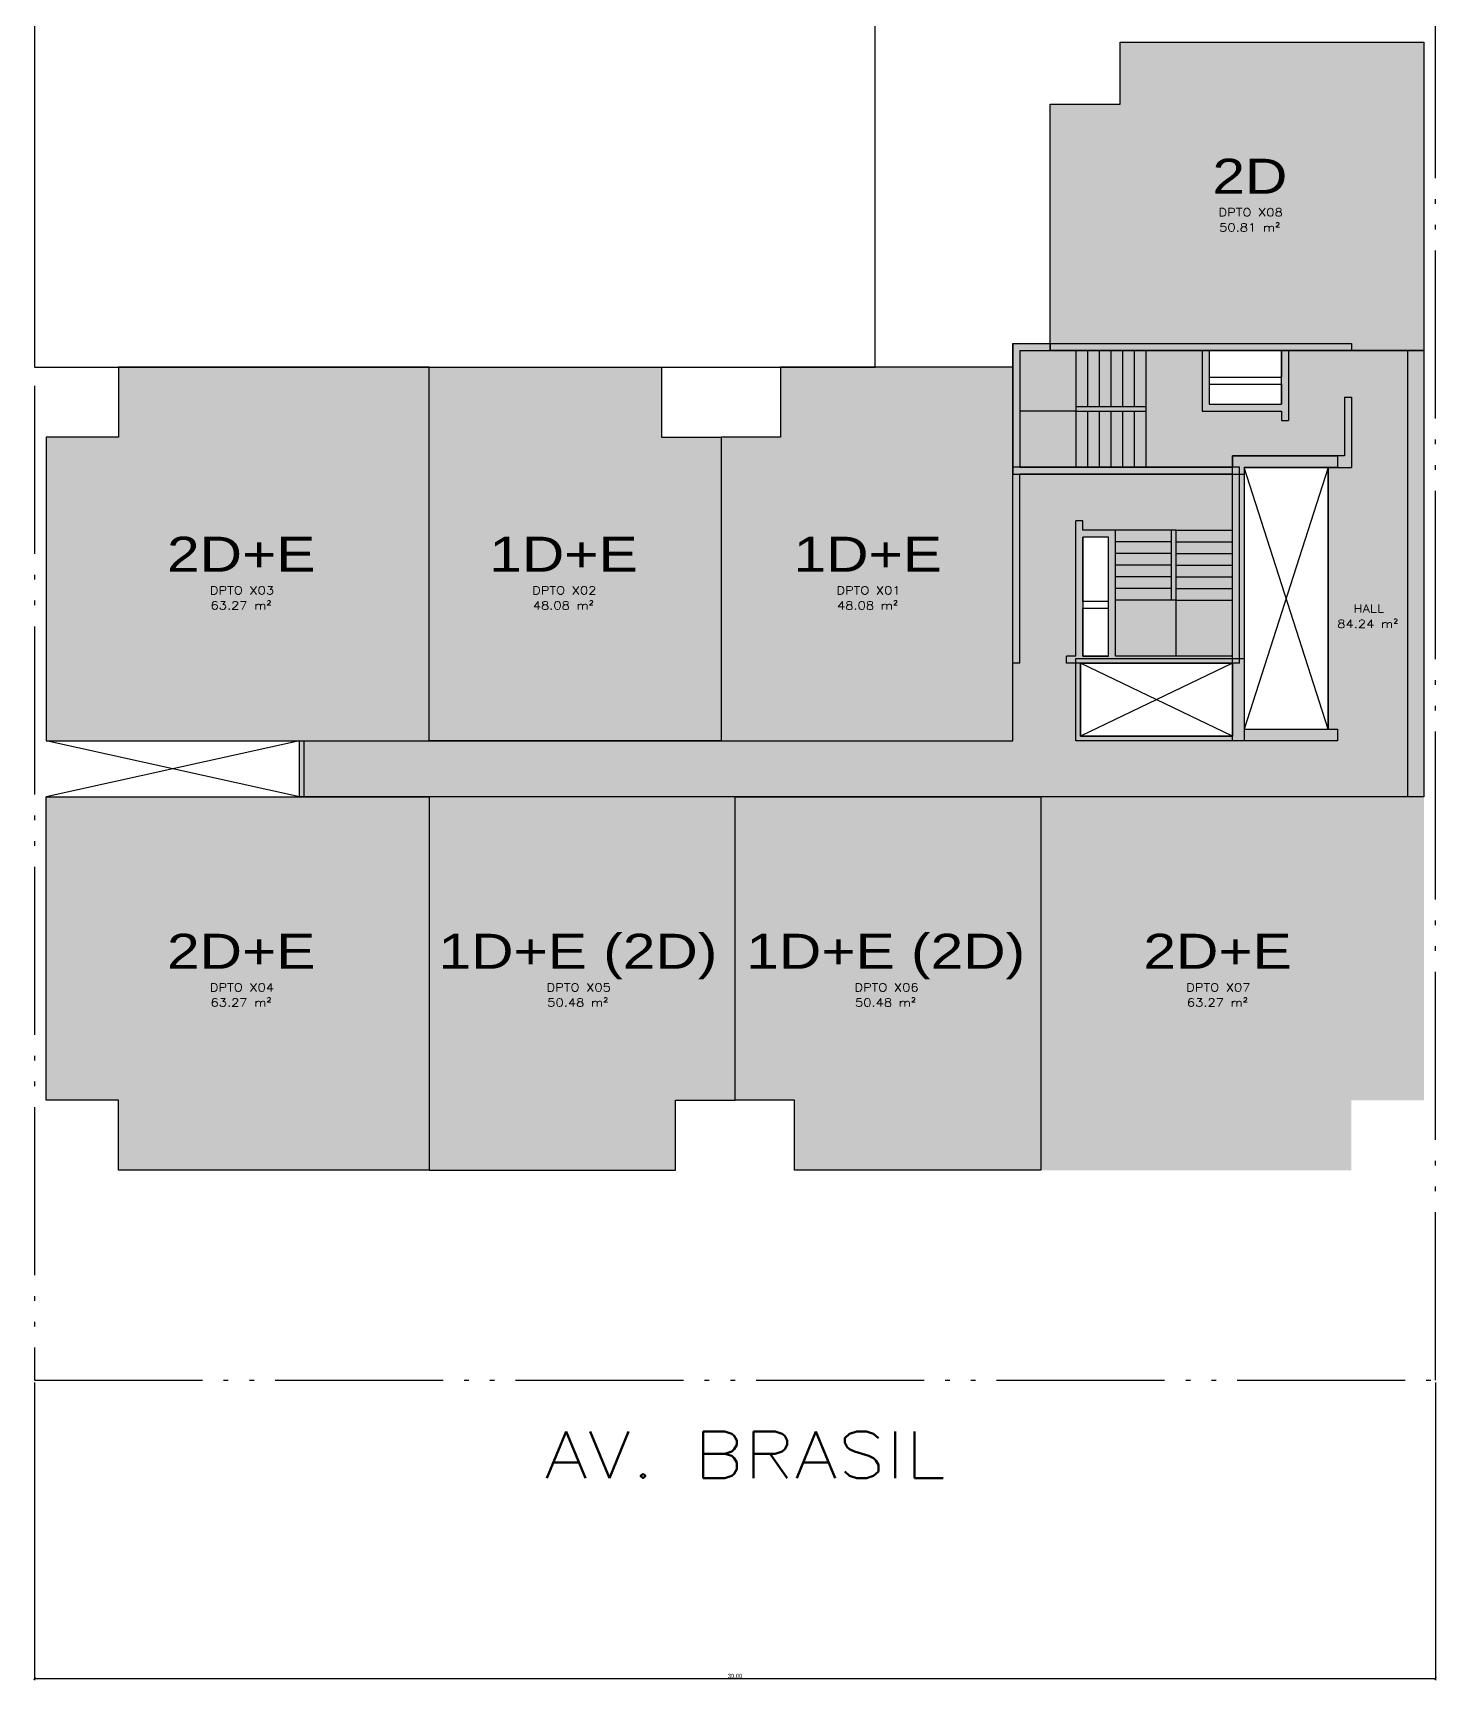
# Model space of a CAD drawing. Header units: metres. Extents: x 279728 to 280328, y 8661744 to 8661821.
# Drawn here: x 280297.57 to 280327.64, y 8661744.32 to 8661779.6 of the extents above; entities that cross this region are included whole.
import ezdxf
from ezdxf.enums import TextEntityAlignment as Align

# ---------------------------------------------------------------- set-up
doc = ezdxf.new("R2010")
doc.units = ezdxf.units.M
doc.header["$LTSCALE"] = 0.15
doc.header["$PDMODE"] = 35
doc.header["$PDSIZE"] = 0.015
doc.linetypes.add('ACAD_ISO04W100', pattern=[30, 24, -3, 0, -3])
doc.linetypes.add('ACAD_ISO05W100', pattern=[33, 24, -3, 0, -3, 0, -3])
doc.layers.get('0').update_dxf_attribs({"linetype": 'CONTINUOUS'})
doc.layers.get('DEFPOINTS').update_dxf_attribs({"linetype": 'CONTINUOUS'})
for name, color, linetype in [('LINEA PERIMETRAL LEVANTAMIENTO', 3, 'ACAD_ISO05W100'), ('MA_0.10', 1, 'CONTINUOUS'), ('MA_0.20', 2, 'CONTINUOUS'), ('MA_0.40', 4, 'CONTINUOUS'), ('MA_MUROS', 5, 'CONTINUOUS'), ('MA_TEXTO 1', 3, 'CONTINUOUS')]:
    doc.layers.add(name, color=color, linetype=linetype)
doc.layers.add('MA_AREAS', color=113, linetype='CONTINUOUS', plot=False)
doc.styles.add('arial', font='')
doc.styles.add('ROMANS', font='romans.shx')
doc.styles.add('SAS', font='sanss___.ttf')
doc.styles.get('arial').set_extended_font_data('Gill Sans')
doc.dimstyles.new('PLANTA 75', dxfattribs={"dimtxt": 0.13, "dimasz": 0.06, "dimexe": 0.035, "dimexo": 0.05, "dimgap": 0.0075, "dimtad": 1, "dimrnd": 0.0001, "dimzin": 4, "dimdsep": 46, "dimtxsty": 'arial', "dimblk1": 'ARCHTICK', "dimblk2": 'ARCHTICK', "dimsah": 1, "dimcen": 2.5, "dimclrd": 1, "dimclre": 1, "dimclrt": 2, "dimadec": 0, "dimazin": 0, "dimtfac": 1, "dimtofl": 0, "dimtmove": 2, "dimatfit": 3, "dimfxl": 0.1, "dimtolj": 1, "dimtzin": 1, "dimlwd": -1, "dimlwe": -1, "dimarcsym": 0})

# ---------------------------------------------------------------- blocks, each defined once
blk = doc.blocks.new('A$C601166A1')
at = {"layer": 'MA_0.10', "ltscale": 0.25}
for p, q in [((0.2, 5.85), (0.2, 0.25)), ((0.2, 0.25), (2, 5.85)), ((0.2, 5.85), (2, 0.25))]:
    blk.add_line(p, q, dxfattribs=at)
at = {"layer": 'MA_MUROS', "ltscale": 0.25}
blk.add_lwpolyline([(0, 6.1), (0, 5.85), (2, 5.85), (2, 0.25), (0, 0.25), (0, 0), (2.25, 0), (2.25, 6.1)], close=True, dxfattribs=at)
blk = doc.blocks.new('A$C3ce1773a')
at = {"layer": 'MA_0.10', "ltscale": 0.25}
for p, q in [((4.4, 2.65), (4.4, 1.45)), ((4.65, 2.65), (4.65, 1.45)), ((4.9, 2.65), (4.9, 1.45)), ((5.15, 2.65), (5.15, 1.45)), ((5.4, 2.65), (5.4, 1.45)), ((5.65, 2.65), (5.65, 1.45)), ((5.9, 2.65), (5.9, 1.45)), ((5.9, 1.45), (4.4, 1.45)), ((4.4, 1.45), (4.4, 1.35)), ((5.9, 1.45), (5.9, 1.35)), ((5.9, 1.35), (4.4, 1.35)), ((4.4, 1.35), (4.4, 0.15)), ((4.65, 1.35), (4.65, 0.15)), ((4.9, 1.35), (4.9, 0.15)), ((5.15, 1.35), (5.15, 0.15)), ((5.4, 1.35), (5.4, 0.15)), ((5.65, 1.35), (5.65, 0.15)), ((5.9, 1.35), (7.1, 1.35)), ((5.9, 1.35), (5.9, 0.15))]:
    blk.add_line(p, q, dxfattribs=at)
at = {"layer": 'MA_MUROS', "ltscale": 0.25}
for p, q in [((7.25, 2.8), (0, 2.8)), ((0, 2.8), (0, 2.65)), ((1.35, 2.65), (0, 2.65)), ((1.35, 2.65), (1.35, 1.15)), ((3.05, 2.65), (1.5, 2.65)), ((1.5, 2.65), (1.5, 2.075)), ((3.05, 2.65), (3.05, 2.075)), ((7.1, 2.65), (3.2, 2.65)), ((3.2, 2.65), (3.2, 1.35)), ((7.1, 2.65), (7.1, 0.15)), ((7.25, 2.8), (7.25, 0)), ((3.05, 2.075), (1.5, 2.075)), ((1.5, 1.925), (1.5, 1.5)), ((3.05, 1.925), (1.5, 1.925)), ((3.05, 1.925), (3.05, 1.5)), ((0.15, 1.65), (0, 1.65)), ((0, 1.65), (0, 0.14)), ((0.15, 1.65), (0.15, 0.39)), ((3.05, 1.5), (1.5, 1.5)), ((1.5, 1.15), (1.35, 1.15)), ((3.2, 1.35), (1.5, 1.35)), ((1.5, 1.35), (1.5, 1.15)), ((0.15, 0.39), (2.55, 0.39)), ((2.55, 0.39), (2.55, 0.15)), ((2.3, 0.14), (0, 0.14)), ((2.3, 0.14), (2.3, 0)), ((7.1, 0.15), (2.55, 0.15)), ((7.25, 0), (2.3, 0))]:
    blk.add_line(p, q, dxfattribs=at)
blk = doc.blocks.new('A$C3902015f')
at = {"layer": 'MA_0.10', "ltscale": 0.25}
for p, q in [((1.35, 4.51), (1.35, 5.71)), ((1.6, 4.51), (1.6, 5.71)), ((1.85, 4.51), (1.85, 5.71)), ((2.1, 4.51), (2.1, 5.71)), ((2.35, 4.51), (2.35, 5.71)), ((2.6, 4.51), (2.6, 5.71)), ((2.85, 4.51), (2.85, 5.71)), ((1.35, 4.51), (1.35, 4.41)), ((2.85, 4.51), (1.35, 4.51)), ((2.85, 4.41), (1.35, 4.41)), ((1.35, 4.41), (1.35, 3.21)), ((1.6, 4.41), (1.6, 3.21)), ((1.85, 4.41), (1.85, 3.21)), ((2.1, 4.41), (2.1, 3.21)), ((2.35, 4.41), (2.35, 3.21)), ((2.6, 4.41), (2.6, 3.21)), ((2.85, 4.51), (2.85, 4.41)), ((4.05, 4.51), (2.85, 4.51)), ((2.85, 4.41), (2.85, 3.21))]:
    blk.add_line(p, q, dxfattribs=at)
at = {"layer": 'MA_MUROS', "ltscale": 0.25}
for p, q in [((0, 5.86), (0, 1.01)), ((4.2, 5.86), (0, 5.86)), ((0.15, 5.71), (0.15, 1.16)), ((4.05, 5.71), (0.15, 5.71)), ((4.05, 5.71), (4.05, 3.21)), ((4.2, 5.86), (4.2, 2.16)), ((1.35, 3.21), (1.35, 2.51)), ((4.05, 3.21), (1.35, 3.21)), ((1.5, 3.06), (1.5, 2.51)), ((2.875, 3.06), (1.5, 3.06)), ((2.875, 3.06), (2.875, 2.51)), ((4.05, 3.06), (3.025, 3.06)), ((3.025, 3.06), (3.025, 2.51)), ((4.05, 3.06), (4.05, 2.51)), ((1.15, 2.51), (1.15, 2.36)), ((1.35, 2.51), (1.15, 2.51)), ((2.875, 2.51), (1.5, 2.51)), ((4.05, 2.51), (3.025, 2.51)), ((4.05, 2.36), (1.15, 2.36)), ((4.05, 2.36), (4.05, 2.16)), ((4.2, 2.16), (4.05, 2.16)), ((4.2, 1.16), (0.15, 1.16)), ((4.2, 1.16), (4.2, 1.01)), ((4.2, 1.01), (0, 1.01))]:
    blk.add_line(p, q, dxfattribs=at)
blk = doc.blocks.new('_ARCHTICK')
at = {"color": 0, "linetype": 'ByBlock', "const_width": 0.15}
blk.add_lwpolyline([(-0.5, -0.5), (0.5, 0.5)], dxfattribs=at)
blk = doc.blocks.new('*D219')
at = {"layer": 'DEFPOINTS', "color": 0, "ltscale": 0.25}
for p in [(280297.606, 8661750.744), (280327.606, 8661750.744), (280327.606, 8661744.359)]:
    blk.add_point(p, dxfattribs=at)
at = {"layer": 'MA_AREAS', "color": 1, "ltscale": 0.25}
for p, q in [((280297.606, 8661750.694), (280297.606, 8661744.324)), ((280327.606, 8661750.694), (280327.606, 8661744.324)), ((280297.606, 8661744.359), (280327.606, 8661744.359))]:
    blk.add_line(p, q, dxfattribs=at)
at = {"layer": 'MA_AREAS', "color": 1, "ltscale": 0.25, "xscale": 0.06, "yscale": 0.06, "zscale": 0.06, "rotation": 180}
blk.add_blockref('_ARCHTICK', (280297.606, 8661744.359), dxfattribs=at)
at = {"layer": 'MA_AREAS', "color": 1, "ltscale": 0.25, "xscale": 0.06, "yscale": 0.06, "zscale": 0.06}
blk.add_blockref('_ARCHTICK', (280327.606, 8661744.359), dxfattribs=at)
at = {"layer": 'MA_AREAS', "color": 2, "ltscale": 0.25, "insert": (280312.606, 8661744.412), "char_height": 0.09, "attachment_point": 5, "style": 'arial'}
blk.add_mtext('\\A1;30.00', dxfattribs=at)

msp = doc.modelspace()

# ---------------------------------------------------------------- hatches: boundary and pattern name
at = {"ltscale": 0.25, "true_color": 0xfff7e0}
h = msp.add_hatch(color=7, dxfattribs=at)
h.dxf.hatch_style = 1
h.paths.add_polyline_path([(280327.356, 8661779.404), (280327.356, 8661772.804), (280319.356, 8661772.804), (280319.356, 8661778.079), (280320.856, 8661778.079), (280320.856, 8661779.404)])
at = {"ltscale": 0.25, "true_color": 0xe3e3e3}
h = msp.add_hatch(color=254, dxfattribs=at)
h.dxf.hatch_style = 1
h.paths.add_polyline_path([(280320.006, 8661764.544), (280323.256, 8661764.544), (280323.256, 8661766.104), (280320.006, 8661766.104)], flags=16)
h.paths.add_polyline_path([(280323.506, 8661764.694), (280325.306, 8661764.694), (280325.306, 8661770.294), (280323.506, 8661770.294)], flags=16)
h.paths.add_polyline_path([(280320.056, 8661766.254), (280320.606, 8661766.254), (280320.606, 8661768.804), (280320.056, 8661768.804)], flags=16)
h.paths.add_polyline_path([(280303.281, 8661763.244), (280303.281, 8661764.444), (280318.556, 8661764.444), (280318.556, 8661772.954), (280319.356, 8661772.954), (280319.356, 8661772.804), (280322.756, 8661772.804), (280322.756, 8661771.654), (280324.306, 8661771.654), (280324.306, 8661772.804), (280327.356, 8661772.804), (280327.356, 8661763.244)])
at = {"ltscale": 0.25, "true_color": 0xebf2e3}
h = msp.add_hatch(color=7, dxfattribs=at)
h.dxf.hatch_style = 1
h.paths.add_polyline_path([(280297.856, 8661764.444), (280306.056, 8661764.444), (280306.056, 8661772.444), (280299.406, 8661772.444), (280299.406, 8661770.944), (280297.856, 8661770.944)])
at = {"ltscale": 0.25, "true_color": 0xd0dfeb}
h = msp.add_hatch(color=254, dxfattribs=at)
h.dxf.hatch_style = 1
h.paths.add_polyline_path([(280312.306, 8661764.444), (280306.056, 8661764.444), (280306.056, 8661772.444), (280311.031, 8661772.444), (280311.031, 8661770.944), (280312.306, 8661770.944)])
h = msp.add_hatch(color=254, dxfattribs=at)
h.dxf.hatch_style = 1
h.paths.add_polyline_path([(280312.306, 8661764.444), (280318.556, 8661764.444), (280318.556, 8661772.444), (280313.581, 8661772.444), (280313.581, 8661770.944), (280312.306, 8661770.944)])
at = {"ltscale": 0.25, "true_color": 0xebf2e3}
h = msp.add_hatch(color=7, dxfattribs=at)
h.dxf.hatch_style = 1
h.paths.add_polyline_path([(280297.856, 8661763.244), (280306.056, 8661763.244), (280306.056, 8661755.244), (280299.406, 8661755.244), (280299.406, 8661756.744), (280297.856, 8661756.744)])
at = {"ltscale": 0.25, "true_color": 0xfff7e0}
h = msp.add_hatch(color=7, dxfattribs=at)
h.dxf.hatch_style = 1
h.paths.add_polyline_path([(280312.606, 8661763.244), (280306.056, 8661763.244), (280306.056, 8661755.244), (280311.331, 8661755.244), (280311.331, 8661756.744), (280312.606, 8661756.744)])
h = msp.add_hatch(color=7, dxfattribs=at)
h.dxf.hatch_style = 1
h.paths.add_polyline_path([(280312.606, 8661763.244), (280319.156, 8661763.244), (280319.156, 8661755.244), (280313.881, 8661755.244), (280313.881, 8661756.744), (280312.606, 8661756.744)])
at = {"ltscale": 0.25, "true_color": 0xebf2e3}
h = msp.add_hatch(color=7, dxfattribs=at)
h.dxf.hatch_style = 1
h.paths.add_polyline_path([(280327.356, 8661763.244), (280319.156, 8661763.244), (280319.156, 8661755.244), (280325.806, 8661755.244), (280325.806, 8661756.744), (280327.356, 8661756.744)])

# ---------------------------------------------------------------- linework, layer by layer
at = {"layer": 'LINEA PERIMETRAL LEVANTAMIENTO'}
msp.add_lwpolyline([(280327.606, 8661813.244), (280297.606, 8661813.244), (280297.606, 8661750.744), (280327.606, 8661750.744)], close=True, dxfattribs=at)
at = {"layer": 'MA_0.10', "ltscale": 0.25}
for p, q in [((280323.256, 8661764.544), (280320.006, 8661766.104)), ((280323.256, 8661766.104), (280320.006, 8661764.544)), ((280303.281, 8661763.244), (280297.856, 8661764.444)), ((280303.281, 8661764.444), (280297.856, 8661763.244))]:
    msp.add_line(p, q, dxfattribs=at)
msp.add_lwpolyline([(280315.606, 8661786.764), (280297.606, 8661786.764), (280297.606, 8661772.444), (280315.606, 8661772.444)], close=True, dxfattribs=at)
at = {"layer": 'MA_0.20', "ltscale": 0.25}
for p, q in [((280303.281, 8661763.244), (280303.281, 8661764.444)), ((280303.381, 8661763.244), (280303.381, 8661764.444))]:
    msp.add_line(p, q, dxfattribs=at)
at = {"layer": 'MA_AREAS', "ltscale": 0.25}
for points in [[(280303.281, 8661763.244), (280303.281, 8661764.444), (280318.556, 8661764.444), (280318.556, 8661772.954), (280319.356, 8661772.954), (280319.356, 8661772.804), (280322.756, 8661772.804), (280322.756, 8661771.654), (280324.306, 8661771.654), (280324.306, 8661772.804), (280327.356, 8661772.804), (280327.356, 8661763.244)], [(280323.506, 8661764.694), (280325.306, 8661764.694), (280325.306, 8661770.294), (280323.506, 8661770.294)], [(280320.056, 8661766.254), (280320.606, 8661766.254), (280320.606, 8661768.804), (280320.056, 8661768.804)], [(280320.006, 8661764.544), (280323.256, 8661764.544), (280323.256, 8661766.104), (280320.006, 8661766.104)]]:
    msp.add_lwpolyline(points, close=True, dxfattribs=at)
at = {"layer": 'MA_MUROS', "ltscale": 0.25}
for p, q in [((280327.006, 8661772.804), (280327.006, 8661763.244)), ((280327.356, 8661772.804), (280327.356, 8661763.244))]:
    msp.add_line(p, q, dxfattribs=at)
for points in [[(280327.356, 8661779.404), (280327.356, 8661772.804), (280319.356, 8661772.804), (280319.356, 8661778.079), (280320.856, 8661778.079), (280320.856, 8661779.404)], [(280297.856, 8661764.444), (280306.056, 8661764.444), (280306.056, 8661772.444), (280299.406, 8661772.444), (280299.406, 8661770.944), (280297.856, 8661770.944)], [(280312.306, 8661764.444), (280306.056, 8661764.444), (280306.056, 8661772.444), (280311.031, 8661772.444), (280311.031, 8661770.944), (280312.306, 8661770.944)], [(280312.306, 8661764.444), (280318.556, 8661764.444), (280318.556, 8661772.444), (280313.581, 8661772.444), (280313.581, 8661770.944), (280312.306, 8661770.944)], [(280323.506, 8661764.444), (280319.906, 8661764.444), (280319.906, 8661766.204), (280323.506, 8661766.204)], [(280323.256, 8661764.544), (280320.006, 8661764.544), (280320.006, 8661766.104), (280323.256, 8661766.104)], [(280297.856, 8661763.244), (280306.056, 8661763.244), (280306.056, 8661755.244), (280299.406, 8661755.244), (280299.406, 8661756.744), (280297.856, 8661756.744)], [(280312.606, 8661763.244), (280306.056, 8661763.244), (280306.056, 8661755.244), (280311.331, 8661755.244), (280311.331, 8661756.744), (280312.606, 8661756.744)], [(280312.606, 8661763.244), (280319.156, 8661763.244), (280319.156, 8661755.244), (280313.881, 8661755.244), (280313.881, 8661756.744), (280312.606, 8661756.744)]]:
    msp.add_lwpolyline(points, close=True, dxfattribs=at)

# ---------------------------------------------------------------- block references
at = {"layer": 'MA_MUROS', "ltscale": 0.25, "xscale": -1}
msp.add_blockref('A$C3ce1773a', (280325.806, 8661770.154), dxfattribs=at)
at = {"layer": 'MA_MUROS', "ltscale": 0.25, "rotation": 270}
msp.add_blockref('A$C3902015f', (280317.546, 8661770.304), dxfattribs=at)
at = {"layer": 'MA_TEXTO 1', "ltscale": 0.25, "xscale": -1}
msp.add_blockref('A$C601166A1', (280325.506, 8661764.444), dxfattribs=at)

# ---------------------------------------------------------------- texts
at = {"layer": 'MA_0.40', "style": 'ROMANS', "width": 1.2}
for s, p in [('DPTO X08', (280323.648, 8661775.676)), ('DPTO X03', (280302.049, 8661767.579)), ('DPTO X02', (280308.95, 8661767.579)), ('DPTO X01', (280315.465, 8661767.579)), ('HALL', (280326.177, 8661767.187)), ('DPTO X04', (280302.049, 8661759.075)), ('DPTO X05', (280309.259, 8661759.075)), ('DPTO X06', (280315.85, 8661759.075)), ('DPTO X07', (280322.956, 8661759.075))]:
    msp.add_text(s, height=0.1715, dxfattribs=at).set_placement(p, align=Align.CENTER)
at = {"layer": 'MA_TEXTO 1', "linetype": 'ACAD_ISO04W100', "style": 'SAS', "width": 1.2}
for s, p in [('2D', (280323.631, 8661776.535)), ('2D+E', (280302.032, 8661768.439)), ('1D+E', (280308.933, 8661768.439)), ('1D+E', (280315.448, 8661768.439)), ('2D+E', (280302.032, 8661759.934)), ('1D+E (2D)', (280309.242, 8661759.934)), ('1D+E (2D)', (280315.833, 8661759.934)), ('2D+E', (280322.939, 8661759.934))]:
    msp.add_text(s, height=0.7496, dxfattribs=at).set_placement(p, align=Align.MIDDLE_CENTER)
at = {"layer": 'MA_TEXTO 1', "style": 'ROMANS', "width": 1.2}
for s, height, p in [('50.81 m²', 0.1715, (280323.626, 8661775.438)), ('63.27 m²', 0.1715, (280302.027, 8661767.341)), ('48.08 m²', 0.1715, (280308.928, 8661767.341)), ('48.08 m²', 0.1715, (280315.443, 8661767.341)), ('84.24 m²', 0.1715, (280326.155, 8661766.949)), ('63.27 m²', 0.1715, (280302.027, 8661758.837)), ('50.48 m²', 0.1715, (280309.237, 8661758.837)), ('50.48 m²', 0.1715, (280315.828, 8661758.837)), ('63.27 m²', 0.1715, (280322.934, 8661758.837)), ('AV. BRASIL', 1, (280312.822, 8661749.149))]:
    msp.add_text(s, height=height, dxfattribs=at).set_placement(p, align=Align.MIDDLE_CENTER)

# ---------------------------------------------------------------- dimensions: what is measured, and where the dimension line sits
at = {"layer": 'MA_AREAS', "ltscale": 0.25}
dim = msp.add_linear_dim(base=(280327.606, 8661744.359), p1=(280297.606, 8661750.744), p2=(280327.606, 8661750.744), dimstyle='PLANTA 75', override={"dimtxt": 0.09, "dimfxl": 0.18}, dxfattribs=at)
dim.commit()
dim.dimension.update_dxf_attribs({"geometry": '*D219', "text_midpoint": (280312.606, 8661744.412)})

doc.saveas('drawing.dxf')
